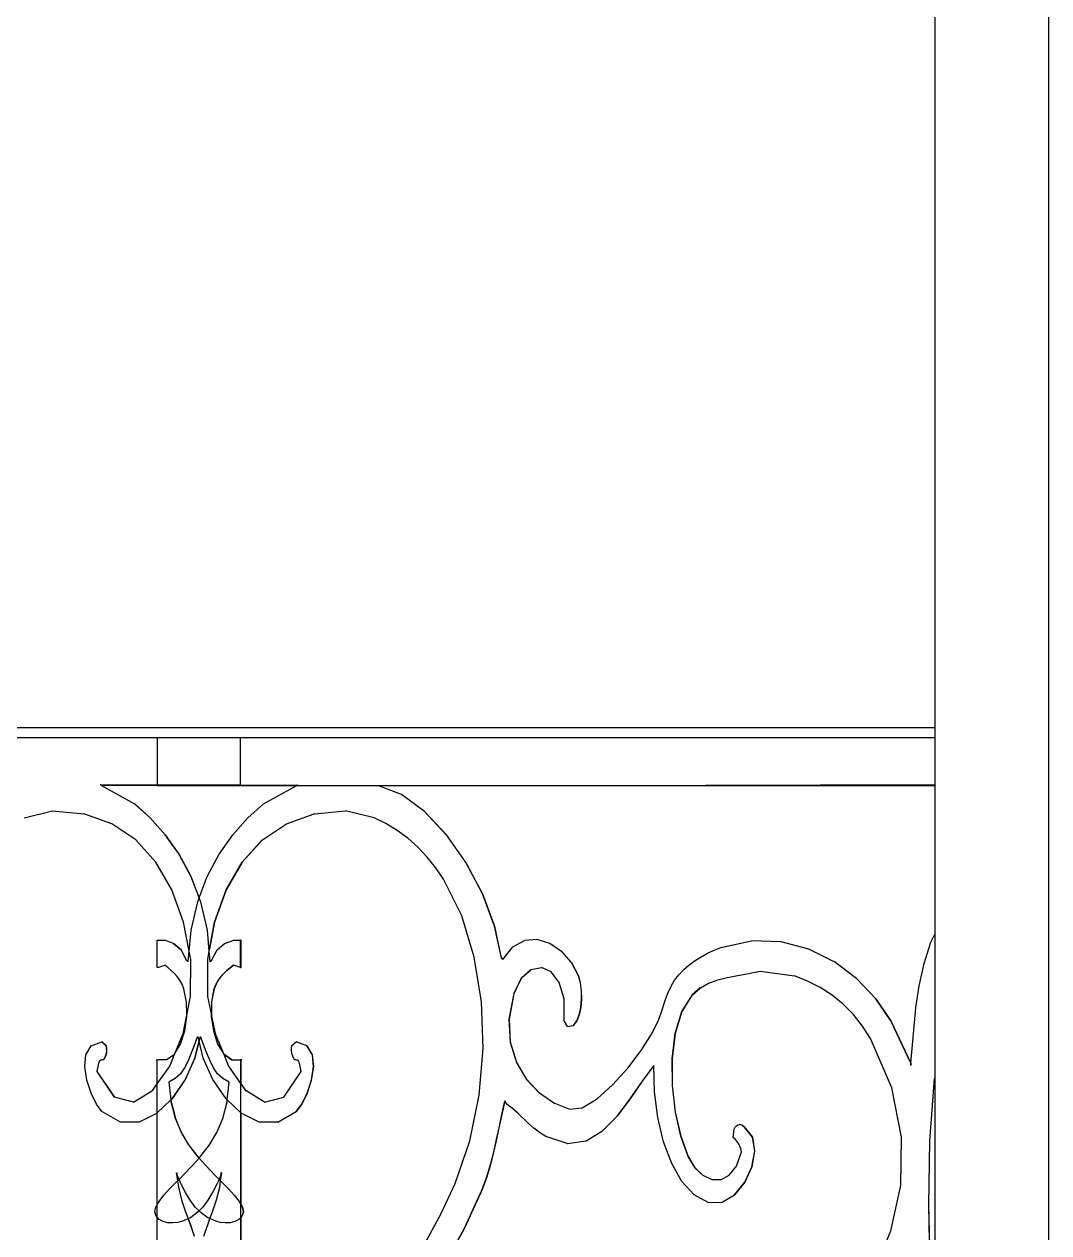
# Model space of a CAD drawing. Header units: inches. Extents: x -343 to 13887, y -13069 to -746.
# Drawn here: x 2803.54 to 2821.55, y -9206.04 to -9184.8 of the extents above; entities that cross this region are included whole.
import ezdxf

# ---------------------------------------------------------------- set-up
doc = ezdxf.new("R2010")
doc.units = ezdxf.units.IN
doc.header["$LTSCALE"] = 17
doc.header["$MEASUREMENT"] = 0
doc.layers.add('OUTLINE', color=1, linetype='Continuous', lineweight=25)

msp = doc.modelspace()

# ---------------------------------------------------------------- linework, layer by layer
for p, q in [((2785.555, -9197.338), (2805.876, -9197.338)), ((2805.876, -9197.338), (2805.876, -9198.172)), ((2805.876, -9197.338), (2819.555, -9197.338)), ((2807.342, -9198.172), (2807.342, -9197.338)), ((2804.878, -9198.168), (2804.875, -9198.168)), ((2804.894, -9198.178), (2804.878, -9198.168)), ((2805.876, -9198.172), (2804.878, -9198.168)), ((2804.897, -9198.178), (2804.894, -9198.178)), ((2804.897, -9198.178), (2805.479, -9198.5)), ((2805.876, -9198.178), (2804.897, -9198.178)), ((2805.876, -9198.172), (2805.876, -9198.178)), ((2806.613, -9198.175), (2805.876, -9198.172)), ((2805.885, -9198.178), (2805.876, -9198.178)), ((2805.885, -9198.178), (2806.613, -9198.175)), ((2805.885, -9198.178), (2807.342, -9198.178)), ((2807.342, -9198.172), (2806.613, -9198.175)), ((2807.342, -9198.178), (2806.613, -9198.175)), ((2807.342, -9198.172), (2807.35, -9198.172)), ((2807.342, -9198.178), (2807.342, -9198.172)), ((2807.342, -9198.178), (2807.35, -9198.178)), ((2807.35, -9198.172), (2808.349, -9198.168)), ((2807.35, -9198.172), (2807.35, -9198.178)), ((2807.35, -9198.178), (2808.33, -9198.178)), ((2807.745, -9198.5), (2808.33, -9198.178)), ((2808.33, -9198.178), (2808.349, -9198.168)), ((2808.33, -9198.178), (2815.516, -9198.178)), ((2809.765, -9198.188), (2809.762, -9198.188)), ((2809.765, -9198.188), (2815.516, -9198.178)), ((2810.169, -9198.34), (2809.765, -9198.188)), ((2815.519, -9198.178), (2815.516, -9198.178)), ((2819.555, -9198.171), (2815.519, -9198.178)), ((2815.519, -9198.178), (2819.555, -9198.178)), ((2805.479, -9198.5), (2805.752, -9198.75)), ((2805.482, -9198.5), (2805.479, -9198.5)), ((2805.755, -9198.75), (2805.482, -9198.5)), ((2807.471, -9198.75), (2807.745, -9198.5)), ((2810.169, -9198.34), (2810.172, -9198.34)), ((2810.574, -9198.636), (2810.172, -9198.34)), ((2803.538, -9198.748), (2803.535, -9198.748)), ((2803.538, -9198.748), (2804.036, -9198.624)), ((2804.036, -9198.624), (2804.587, -9198.678)), ((2805.076, -9198.852), (2804.587, -9198.678)), ((2805.752, -9198.75), (2806.016, -9199.045)), ((2805.755, -9198.75), (2805.752, -9198.75)), ((2806.018, -9199.045), (2805.755, -9198.75)), ((2807.208, -9199.045), (2807.471, -9198.75)), ((2808.15, -9198.852), (2808.637, -9198.678)), ((2808.64, -9198.678), (2808.637, -9198.678)), ((2808.64, -9198.678), (2809.188, -9198.624)), ((2809.689, -9198.748), (2809.188, -9198.624)), ((2809.896, -9198.85), (2809.689, -9198.748)), ((2810.574, -9198.636), (2810.577, -9198.636)), ((2810.574, -9198.636), (2810.959, -9199.047)), ((2810.962, -9199.047), (2810.577, -9198.636)), ((2805.5, -9199.137), (2805.076, -9198.852)), ((2807.726, -9199.137), (2808.147, -9198.852)), ((2808.147, -9198.852), (2808.15, -9198.852)), ((2810.094, -9198.97), (2809.896, -9198.85)), ((2805.854, -9199.527), (2805.5, -9199.137)), ((2806.016, -9199.045), (2806.258, -9199.388)), ((2806.018, -9199.045), (2806.016, -9199.045)), ((2806.26, -9199.388), (2806.018, -9199.045)), ((2806.966, -9199.388), (2807.208, -9199.045)), ((2807.724, -9199.137), (2807.369, -9199.527)), ((2807.372, -9199.527), (2807.726, -9199.137)), ((2807.724, -9199.137), (2807.726, -9199.137)), ((2810.281, -9199.109), (2810.094, -9198.97)), ((2810.458, -9199.266), (2810.281, -9199.109)), ((2810.959, -9199.047), (2810.962, -9199.047)), ((2810.959, -9199.047), (2811.305, -9199.541)), ((2811.308, -9199.541), (2810.962, -9199.047)), ((2806.258, -9199.388), (2806.468, -9199.78)), ((2806.26, -9199.388), (2806.258, -9199.388)), ((2806.471, -9199.78), (2806.26, -9199.388)), ((2806.756, -9199.78), (2806.966, -9199.388)), ((2810.622, -9199.438), (2810.458, -9199.266)), ((2806.136, -9200.012), (2805.854, -9199.527)), ((2807.369, -9199.527), (2807.088, -9200.012)), ((2807.09, -9200.012), (2807.372, -9199.527)), ((2807.369, -9199.527), (2807.372, -9199.527)), ((2810.774, -9199.625), (2810.622, -9199.438)), ((2811.305, -9199.541), (2811.594, -9200.087)), ((2811.305, -9199.541), (2811.308, -9199.541)), ((2811.596, -9200.087), (2811.308, -9199.541)), ((2806.471, -9199.78), (2806.468, -9199.78)), ((2806.468, -9199.78), (2806.612, -9200.16)), ((2806.613, -9200.157), (2806.471, -9199.78)), ((2806.613, -9200.157), (2806.756, -9199.78)), ((2810.911, -9199.827), (2810.774, -9199.625)), ((2806.341, -9200.585), (2806.136, -9200.012)), ((2807.088, -9200.012), (2806.883, -9200.585)), ((2806.886, -9200.585), (2807.09, -9200.012)), ((2807.088, -9200.012), (2807.09, -9200.012)), ((2811.23, -9200.469), (2810.911, -9199.827)), ((2806.472, -9200.723), (2806.588, -9200.224)), ((2806.588, -9200.224), (2806.612, -9200.16)), ((2806.612, -9200.16), (2806.613, -9200.157)), ((2806.612, -9200.16), (2806.636, -9200.224)), ((2806.636, -9200.224), (2806.752, -9200.723)), ((2811.594, -9200.087), (2811.807, -9200.656)), ((2811.594, -9200.087), (2811.596, -9200.087)), ((2811.81, -9200.656), (2811.596, -9200.087)), ((2806.437, -9201.09), (2806.341, -9200.585)), ((2806.883, -9200.585), (2806.788, -9201.08)), ((2806.789, -9201.09), (2806.886, -9200.585)), ((2806.883, -9200.585), (2806.886, -9200.585)), ((2811.452, -9201.196), (2811.23, -9200.469)), ((2811.807, -9200.656), (2811.81, -9200.656)), ((2811.807, -9200.656), (2811.927, -9201.216)), ((2811.93, -9201.216), (2811.81, -9200.656)), ((2806.437, -9201.09), (2806.472, -9200.723)), ((2806.752, -9200.723), (2806.786, -9201.09)), ((2819.48, -9200.933), (2819.555, -9200.781)), ((2805.876, -9200.897), (2805.885, -9200.897)), ((2805.876, -9201.38), (2805.876, -9200.897)), ((2805.885, -9200.897), (2806.002, -9200.9)), ((2806.002, -9200.9), (2806.005, -9200.9)), ((2806.162, -9200.955), (2806.005, -9200.9)), ((2806.162, -9200.955), (2806.164, -9200.955)), ((2806.162, -9200.955), (2806.295, -9201.072)), ((2806.298, -9201.072), (2806.164, -9200.955)), ((2806.295, -9201.072), (2806.298, -9201.072)), ((2806.295, -9201.072), (2806.39, -9201.258)), ((2806.393, -9201.258), (2806.298, -9201.072)), ((2806.42, -9201.277), (2806.437, -9201.09)), ((2806.465, -9201.237), (2806.437, -9201.09)), ((2806.786, -9201.09), (2806.758, -9201.237)), ((2806.788, -9201.08), (2806.786, -9201.09)), ((2806.786, -9201.09), (2806.804, -9201.278)), ((2806.789, -9201.09), (2806.788, -9201.08)), ((2806.807, -9201.277), (2806.789, -9201.09)), ((2806.833, -9201.258), (2806.929, -9201.072)), ((2806.929, -9201.072), (2807.062, -9200.955)), ((2807.062, -9200.955), (2807.221, -9200.9)), ((2807.221, -9200.9), (2807.341, -9200.897)), ((2807.35, -9200.897), (2807.341, -9200.897)), ((2807.342, -9201.378), (2807.341, -9200.897)), ((2807.35, -9201.38), (2807.35, -9200.897)), ((2811.957, -9201.236), (2812.127, -9201.014)), ((2812.127, -9201.014), (2812.333, -9200.903)), ((2812.559, -9200.89), (2812.333, -9200.903)), ((2812.781, -9200.96), (2812.559, -9200.89)), ((2812.781, -9200.96), (2812.783, -9200.96)), ((2812.988, -9201.099), (2812.783, -9200.96)), ((2815.553, -9201.129), (2815.668, -9201.075)), ((2815.668, -9201.075), (2815.785, -9201.03)), ((2815.785, -9201.03), (2816.325, -9200.911)), ((2816.325, -9200.911), (2816.328, -9200.911)), ((2816.844, -9200.926), (2816.328, -9200.911)), ((2816.844, -9200.926), (2816.847, -9200.926)), ((2817.333, -9201.056), (2816.847, -9200.926)), ((2817.333, -9201.056), (2817.336, -9201.056)), ((2817.781, -9201.281), (2817.336, -9201.056)), ((2819.361, -9201.307), (2819.48, -9200.933)), ((2806.39, -9201.258), (2806.393, -9201.258)), ((2806.42, -9201.277), (2806.393, -9201.258)), ((2806.42, -9201.278), (2806.42, -9201.277)), ((2806.464, -9201.888), (2806.465, -9201.237)), ((2806.758, -9201.237), (2806.76, -9201.888)), ((2806.804, -9201.278), (2806.807, -9201.277)), ((2806.807, -9201.277), (2806.833, -9201.258)), ((2811.577, -9201.983), (2811.452, -9201.196)), ((2811.927, -9201.216), (2811.93, -9201.216)), ((2811.957, -9201.236), (2811.93, -9201.216)), ((2811.93, -9201.216), (2811.956, -9201.237)), ((2811.956, -9201.237), (2811.957, -9201.236)), ((2812.988, -9201.099), (2812.991, -9201.099)), ((2812.988, -9201.099), (2813.161, -9201.293)), ((2813.164, -9201.293), (2812.991, -9201.099)), ((2813.161, -9201.293), (2813.164, -9201.293)), ((2813.161, -9201.293), (2813.282, -9201.527)), ((2813.284, -9201.527), (2813.164, -9201.293)), ((2815.232, -9201.335), (2815.334, -9201.259)), ((2815.334, -9201.259), (2815.441, -9201.19)), ((2815.441, -9201.19), (2815.553, -9201.129)), ((2817.781, -9201.281), (2817.783, -9201.281)), ((2818.177, -9201.579), (2817.783, -9201.281)), ((2805.885, -9201.378), (2805.876, -9201.38)), ((2805.885, -9201.378), (2806.008, -9201.341)), ((2806.067, -9201.388), (2806.008, -9201.341)), ((2806.124, -9201.435), (2806.067, -9201.388)), ((2806.178, -9201.485), (2806.124, -9201.435)), ((2806.228, -9201.539), (2806.178, -9201.485)), ((2807.045, -9201.485), (2806.995, -9201.539)), ((2806.998, -9201.539), (2807.048, -9201.485)), ((2807.099, -9201.435), (2807.045, -9201.485)), ((2807.048, -9201.485), (2807.045, -9201.485)), ((2807.048, -9201.485), (2807.102, -9201.435)), ((2807.157, -9201.388), (2807.099, -9201.435)), ((2807.102, -9201.435), (2807.099, -9201.435)), ((2807.102, -9201.435), (2807.159, -9201.388)), ((2807.216, -9201.341), (2807.157, -9201.388)), ((2807.159, -9201.388), (2807.157, -9201.388)), ((2807.159, -9201.388), (2807.218, -9201.341)), ((2807.218, -9201.341), (2807.216, -9201.341)), ((2807.342, -9201.378), (2807.218, -9201.341)), ((2807.342, -9201.378), (2807.35, -9201.38)), ((2812.448, -9201.412), (2812.279, -9201.564)), ((2812.282, -9201.564), (2812.451, -9201.412)), ((2812.448, -9201.412), (2812.451, -9201.412)), ((2812.451, -9201.412), (2812.633, -9201.378)), ((2812.806, -9201.455), (2812.633, -9201.378)), ((2812.947, -9201.641), (2812.806, -9201.455)), ((2814.972, -9201.604), (2815.049, -9201.507)), ((2815.049, -9201.507), (2815.137, -9201.417)), ((2815.137, -9201.417), (2815.232, -9201.335)), ((2816.084, -9201.521), (2816.273, -9201.487)), ((2816.276, -9201.487), (2816.273, -9201.487)), ((2816.276, -9201.487), (2816.477, -9201.444)), ((2816.477, -9201.444), (2817.081, -9201.527)), ((2819.276, -9201.702), (2819.361, -9201.307)), ((2806.274, -9201.6), (2806.228, -9201.539)), ((2806.313, -9201.672), (2806.274, -9201.6)), ((2806.346, -9201.755), (2806.313, -9201.672)), ((2806.911, -9201.672), (2806.878, -9201.755)), ((2806.88, -9201.755), (2806.913, -9201.672)), ((2806.95, -9201.6), (2806.911, -9201.672)), ((2806.913, -9201.672), (2806.911, -9201.672)), ((2806.913, -9201.672), (2806.953, -9201.6)), ((2806.995, -9201.539), (2806.95, -9201.6)), ((2806.953, -9201.6), (2806.95, -9201.6)), ((2806.953, -9201.6), (2806.998, -9201.539)), ((2806.998, -9201.539), (2806.995, -9201.539)), ((2812.279, -9201.564), (2812.148, -9201.838)), ((2812.151, -9201.838), (2812.282, -9201.564)), ((2812.279, -9201.564), (2812.282, -9201.564)), ((2813.03, -9201.929), (2812.947, -9201.641)), ((2813.282, -9201.527), (2813.284, -9201.527)), ((2813.282, -9201.527), (2813.315, -9201.652)), ((2813.318, -9201.652), (2813.284, -9201.527)), ((2813.315, -9201.652), (2813.318, -9201.652)), ((2813.315, -9201.652), (2813.333, -9201.792)), ((2813.336, -9201.792), (2813.318, -9201.652)), ((2814.86, -9201.821), (2814.911, -9201.709)), ((2814.911, -9201.709), (2814.972, -9201.604)), ((2815.427, -9201.738), (2815.573, -9201.653)), ((2815.573, -9201.653), (2815.576, -9201.653)), ((2815.576, -9201.653), (2815.732, -9201.594)), ((2815.732, -9201.594), (2815.734, -9201.594)), ((2815.734, -9201.594), (2815.901, -9201.553)), ((2815.901, -9201.553), (2815.904, -9201.553)), ((2815.904, -9201.553), (2816.081, -9201.521)), ((2816.081, -9201.521), (2816.084, -9201.521)), ((2817.311, -9201.617), (2817.081, -9201.527)), ((2817.533, -9201.731), (2817.311, -9201.617)), ((2818.177, -9201.579), (2818.18, -9201.579)), ((2818.177, -9201.579), (2818.511, -9201.93)), ((2818.514, -9201.93), (2818.18, -9201.579)), ((2819.216, -9202.087), (2819.276, -9201.702)), ((2806.392, -9201.985), (2806.346, -9201.755)), ((2806.396, -9202.217), (2806.464, -9201.888)), ((2806.76, -9201.888), (2806.828, -9202.217)), ((2806.878, -9201.755), (2806.832, -9201.985)), ((2806.835, -9201.985), (2806.88, -9201.755)), ((2806.88, -9201.755), (2806.878, -9201.755)), ((2812.148, -9201.838), (2812.063, -9202.287)), ((2812.066, -9202.287), (2812.151, -9201.838)), ((2812.148, -9201.838), (2812.151, -9201.838)), ((2813.031, -9202.315), (2813.03, -9201.929)), ((2813.336, -9201.938), (2813.323, -9202.08)), ((2813.326, -9202.08), (2813.339, -9201.938)), ((2813.333, -9201.792), (2813.336, -9201.792)), ((2813.333, -9201.792), (2813.336, -9201.938)), ((2813.339, -9201.938), (2813.336, -9201.792)), ((2813.336, -9201.938), (2813.339, -9201.938)), ((2814.731, -9202.197), (2814.817, -9201.94)), ((2814.817, -9201.94), (2814.86, -9201.821)), ((2815.284, -9201.859), (2815.099, -9202.152)), ((2815.101, -9202.152), (2815.287, -9201.859)), ((2815.424, -9201.738), (2815.284, -9201.859)), ((2815.284, -9201.859), (2815.287, -9201.859)), ((2815.287, -9201.859), (2815.427, -9201.738)), ((2815.424, -9201.738), (2815.427, -9201.738)), ((2817.743, -9201.868), (2817.533, -9201.731)), ((2817.939, -9202.027), (2817.743, -9201.868)), ((2818.511, -9201.93), (2818.514, -9201.93)), ((2818.511, -9201.93), (2818.774, -9202.315)), ((2818.777, -9202.315), (2818.514, -9201.93)), ((2806.396, -9202.217), (2806.392, -9201.985)), ((2806.832, -9201.985), (2806.828, -9202.204)), ((2806.831, -9202.217), (2806.835, -9201.985)), ((2806.835, -9201.985), (2806.832, -9201.985)), ((2811.606, -9202.801), (2811.577, -9201.983)), ((2813.323, -9202.08), (2813.296, -9202.211)), ((2813.298, -9202.211), (2813.326, -9202.08)), ((2813.323, -9202.08), (2813.326, -9202.08)), ((2815.099, -9202.152), (2814.983, -9202.537)), ((2814.986, -9202.537), (2815.101, -9202.152)), ((2815.099, -9202.152), (2815.101, -9202.152)), ((2818.119, -9202.208), (2817.939, -9202.027)), ((2819.131, -9203.062), (2819.216, -9202.087)), ((2806.33, -9202.537), (2806.396, -9202.217)), ((2806.361, -9202.495), (2806.396, -9202.24)), ((2806.396, -9202.24), (2806.396, -9202.217)), ((2806.828, -9202.217), (2806.827, -9202.24)), ((2806.827, -9202.24), (2806.863, -9202.495)), ((2806.831, -9202.217), (2806.828, -9202.204)), ((2806.828, -9202.204), (2806.828, -9202.217)), ((2806.828, -9202.217), (2806.83, -9202.23)), ((2806.83, -9202.23), (2806.831, -9202.217)), ((2806.83, -9202.23), (2806.894, -9202.537)), ((2806.897, -9202.537), (2806.831, -9202.217)), ((2812.063, -9202.287), (2812.085, -9202.692)), ((2812.063, -9202.287), (2812.066, -9202.287)), ((2812.088, -9202.692), (2812.066, -9202.287)), ((2813.09, -9202.419), (2813.031, -9202.315)), ((2813.252, -9202.32), (2813.193, -9202.398)), ((2813.196, -9202.398), (2813.255, -9202.32)), ((2813.296, -9202.211), (2813.252, -9202.32)), ((2813.252, -9202.32), (2813.255, -9202.32)), ((2813.255, -9202.32), (2813.298, -9202.211)), ((2813.296, -9202.211), (2813.298, -9202.211)), ((2814.57, -9202.554), (2814.681, -9202.336)), ((2814.681, -9202.336), (2814.731, -9202.197)), ((2818.281, -9202.408), (2818.119, -9202.208)), ((2818.774, -9202.315), (2819.128, -9203.062)), ((2818.774, -9202.315), (2818.777, -9202.315)), ((2819.131, -9203.062), (2818.777, -9202.315)), ((2806.185, -9202.893), (2806.33, -9202.537)), ((2806.288, -9202.725), (2806.361, -9202.495)), ((2806.863, -9202.495), (2806.936, -9202.725)), ((2806.894, -9202.537), (2806.897, -9202.537)), ((2806.894, -9202.537), (2807.033, -9202.88)), ((2807.042, -9202.893), (2806.897, -9202.537)), ((2813.09, -9202.419), (2813.093, -9202.419)), ((2813.093, -9202.419), (2813.193, -9202.398)), ((2813.193, -9202.398), (2813.196, -9202.398)), ((2814.386, -9202.837), (2814.57, -9202.554)), ((2814.983, -9202.537), (2814.93, -9202.983)), ((2814.933, -9202.983), (2814.986, -9202.537)), ((2814.983, -9202.537), (2814.986, -9202.537)), ((2818.421, -9202.626), (2818.281, -9202.408)), ((2804.622, -9202.912), (2804.717, -9202.757)), ((2804.717, -9202.757), (2804.904, -9202.689)), ((2804.907, -9202.689), (2804.904, -9202.689)), ((2804.904, -9202.689), (2804.905, -9202.689)), ((2804.907, -9202.689), (2804.905, -9202.689)), ((2804.905, -9202.689), (2804.978, -9202.751)), ((2804.981, -9202.751), (2804.907, -9202.689)), ((2804.981, -9202.751), (2804.978, -9202.751)), ((2804.978, -9202.751), (2804.984, -9202.803)), ((2804.987, -9202.803), (2804.981, -9202.751)), ((2806.185, -9202.893), (2806.288, -9202.725)), ((2806.525, -9202.749), (2806.472, -9202.888)), ((2806.581, -9202.606), (2806.525, -9202.749)), ((2806.612, -9202.669), (2806.536, -9202.976)), ((2806.539, -9202.976), (2806.613, -9202.675)), ((2806.596, -9202.606), (2806.581, -9202.606)), ((2806.612, -9202.669), (2806.596, -9202.606)), ((2806.627, -9202.606), (2806.612, -9202.669)), ((2806.613, -9202.675), (2806.612, -9202.669)), ((2806.687, -9202.976), (2806.613, -9202.675)), ((2806.642, -9202.606), (2806.627, -9202.606)), ((2806.698, -9202.749), (2806.642, -9202.606)), ((2806.751, -9202.888), (2806.698, -9202.749)), ((2806.936, -9202.725), (2807.039, -9202.893)), ((2808.24, -9202.803), (2808.245, -9202.751)), ((2808.245, -9202.751), (2808.319, -9202.689)), ((2808.319, -9202.689), (2808.322, -9202.689)), ((2808.322, -9202.689), (2808.321, -9202.689)), ((2808.506, -9202.757), (2808.322, -9202.689)), ((2808.506, -9202.757), (2808.601, -9202.912)), ((2808.506, -9202.757), (2808.509, -9202.757)), ((2808.604, -9202.912), (2808.509, -9202.757)), ((2812.085, -9202.692), (2812.088, -9202.692)), ((2812.085, -9202.692), (2812.194, -9203.048)), ((2812.197, -9203.048), (2812.088, -9202.692)), ((2818.795, -9203.492), (2818.421, -9202.626)), ((2804.602, -9203.122), (2804.622, -9202.912)), ((2804.908, -9203.003), (2804.893, -9203.006)), ((2804.91, -9203.003), (2804.908, -9203.003)), ((2804.934, -9203), (2804.91, -9203.003)), ((2804.951, -9202.966), (2804.934, -9203)), ((2804.937, -9203), (2804.934, -9203)), ((2804.937, -9203), (2804.954, -9202.966)), ((2804.966, -9202.936), (2804.951, -9202.966)), ((2804.954, -9202.966), (2804.951, -9202.966)), ((2804.954, -9202.966), (2804.968, -9202.936)), ((2804.976, -9202.908), (2804.966, -9202.936)), ((2804.968, -9202.936), (2804.966, -9202.936)), ((2804.968, -9202.936), (2804.979, -9202.908)), ((2804.983, -9202.879), (2804.976, -9202.908)), ((2804.979, -9202.908), (2804.976, -9202.908)), ((2804.979, -9202.908), (2804.986, -9202.879)), ((2804.985, -9202.844), (2804.983, -9202.879)), ((2804.986, -9202.879), (2804.983, -9202.879)), ((2804.987, -9202.803), (2804.984, -9202.803)), ((2804.984, -9202.803), (2804.985, -9202.844)), ((2804.988, -9202.844), (2804.985, -9202.844)), ((2804.986, -9202.879), (2804.988, -9202.844)), ((2804.988, -9202.844), (2804.987, -9202.803)), ((2805.86, -9203), (2805.863, -9203)), ((2805.863, -9203), (2805.876, -9203)), ((2805.876, -9203), (2805.885, -9203)), ((2805.876, -9203.424), (2805.876, -9203)), ((2806.036, -9203.003), (2805.885, -9203)), ((2806.036, -9203.003), (2806.179, -9202.903)), ((2806.096, -9203.112), (2806.185, -9202.893)), ((2806.179, -9202.903), (2806.185, -9202.893)), ((2806.536, -9202.976), (2806.368, -9203.349)), ((2806.371, -9203.349), (2806.539, -9202.976)), ((2806.472, -9202.888), (2806.418, -9203.02)), ((2806.539, -9202.976), (2806.536, -9202.976)), ((2806.855, -9203.349), (2806.687, -9202.976)), ((2806.805, -9203.02), (2806.751, -9202.888)), ((2807.042, -9202.893), (2807.033, -9202.88)), ((2807.033, -9202.88), (2807.039, -9202.893)), ((2807.039, -9202.893), (2807.128, -9203.112)), ((2807.039, -9202.893), (2807.045, -9202.903)), ((2807.047, -9202.903), (2807.042, -9202.893)), ((2807.045, -9202.903), (2807.042, -9202.893)), ((2807.047, -9202.903), (2807.045, -9202.903)), ((2807.046, -9202.903), (2807.045, -9202.903)), ((2807.046, -9202.903), (2807.188, -9203.003)), ((2807.188, -9203.003), (2807.047, -9202.903)), ((2807.188, -9203.003), (2807.342, -9203)), ((2807.35, -9203), (2807.342, -9203)), ((2807.342, -9203), (2807.342, -9203.411)), ((2807.364, -9203), (2807.35, -9203)), ((2807.35, -9203.424), (2807.35, -9203)), ((2807.366, -9203), (2807.364, -9203)), ((2808.238, -9202.844), (2808.24, -9202.803)), ((2808.241, -9202.879), (2808.238, -9202.844)), ((2808.247, -9202.908), (2808.241, -9202.879)), ((2808.258, -9202.936), (2808.247, -9202.908)), ((2808.272, -9202.966), (2808.258, -9202.936)), ((2808.29, -9203), (2808.272, -9202.966)), ((2808.316, -9203.003), (2808.29, -9203)), ((2808.334, -9203.006), (2808.316, -9203.003)), ((2808.601, -9202.912), (2808.622, -9203.122)), ((2808.601, -9202.912), (2808.604, -9202.912)), ((2808.625, -9203.122), (2808.604, -9202.912)), ((2811.538, -9203.624), (2811.606, -9202.801)), ((2814.151, -9203.147), (2814.386, -9202.837)), ((2814.93, -9202.983), (2814.933, -9202.983)), ((2814.93, -9202.983), (2814.934, -9203.455)), ((2814.937, -9203.455), (2814.933, -9202.983)), ((2804.637, -9203.358), (2804.602, -9203.122)), ((2804.846, -9203.062), (2804.816, -9203.207)), ((2804.816, -9203.207), (2805.122, -9203.66)), ((2804.819, -9203.207), (2804.816, -9203.207)), ((2804.819, -9203.207), (2804.848, -9203.062)), ((2805.125, -9203.66), (2804.819, -9203.207)), ((2804.856, -9203.038), (2804.846, -9203.062)), ((2804.848, -9203.062), (2804.846, -9203.062)), ((2804.848, -9203.062), (2804.859, -9203.038)), ((2804.864, -9203.023), (2804.856, -9203.038)), ((2804.859, -9203.038), (2804.856, -9203.038)), ((2804.859, -9203.038), (2804.867, -9203.023)), ((2804.87, -9203.013), (2804.864, -9203.023)), ((2804.867, -9203.023), (2804.864, -9203.023)), ((2804.867, -9203.023), (2804.873, -9203.013)), ((2804.873, -9203.013), (2804.87, -9203.013)), ((2804.878, -9203.008), (2804.873, -9203.013)), ((2804.881, -9203.008), (2804.878, -9203.008)), ((2804.89, -9203.006), (2804.881, -9203.008)), ((2804.893, -9203.006), (2804.89, -9203.006)), ((2805.876, -9203.424), (2806.096, -9203.112)), ((2806.357, -9203.141), (2806.284, -9203.246)), ((2806.418, -9203.02), (2806.357, -9203.141)), ((2806.866, -9203.141), (2806.805, -9203.02)), ((2806.939, -9203.246), (2806.866, -9203.141)), ((2807.128, -9203.112), (2807.342, -9203.416)), ((2808.101, -9203.66), (2808.407, -9203.207)), ((2808.345, -9203.008), (2808.334, -9203.006)), ((2808.353, -9203.013), (2808.345, -9203.008)), ((2808.36, -9203.023), (2808.353, -9203.013)), ((2808.367, -9203.038), (2808.36, -9203.023)), ((2808.378, -9203.062), (2808.367, -9203.038)), ((2808.407, -9203.207), (2808.378, -9203.062)), ((2808.622, -9203.122), (2808.586, -9203.358)), ((2808.589, -9203.358), (2808.625, -9203.122)), ((2808.622, -9203.122), (2808.625, -9203.122)), ((2812.194, -9203.048), (2812.371, -9203.349)), ((2812.194, -9203.048), (2812.197, -9203.048)), ((2812.374, -9203.349), (2812.197, -9203.048)), ((2813.885, -9203.444), (2814.151, -9203.147)), ((2814.607, -9203.103), (2814.405, -9203.377)), ((2814.408, -9203.377), (2814.607, -9203.107)), ((2814.607, -9203.107), (2814.607, -9203.103)), ((2814.62, -9203.565), (2814.607, -9203.107)), ((2819.128, -9203.062), (2819.128, -9203.103)), ((2819.128, -9203.062), (2819.131, -9203.062)), ((2819.128, -9203.103), (2819.131, -9203.071)), ((2819.131, -9203.071), (2819.131, -9203.062)), ((2804.712, -9203.589), (2804.637, -9203.358)), ((2805.795, -9203.539), (2805.876, -9203.424)), ((2805.876, -9203.934), (2805.876, -9203.424)), ((2806.194, -9203.331), (2806.081, -9203.394)), ((2806.081, -9203.394), (2806.116, -9203.706)), ((2806.368, -9203.349), (2806.138, -9203.686)), ((2806.141, -9203.686), (2806.371, -9203.349)), ((2806.284, -9203.246), (2806.194, -9203.331)), ((2806.371, -9203.349), (2806.368, -9203.349)), ((2807.086, -9203.686), (2806.855, -9203.349)), ((2807.03, -9203.331), (2806.939, -9203.246)), ((2807.143, -9203.394), (2807.03, -9203.331)), ((2807.108, -9203.706), (2807.143, -9203.394)), ((2807.35, -9203.424), (2807.342, -9203.411)), ((2807.342, -9203.411), (2807.342, -9203.416)), ((2807.342, -9203.416), (2807.35, -9203.428)), ((2807.342, -9203.416), (2807.342, -9203.928)), ((2807.432, -9203.539), (2807.35, -9203.424)), ((2807.35, -9203.428), (2807.35, -9203.424)), ((2807.35, -9203.428), (2807.429, -9203.539)), ((2808.586, -9203.358), (2808.512, -9203.589)), ((2808.514, -9203.589), (2808.589, -9203.358)), ((2808.586, -9203.358), (2808.589, -9203.358)), ((2812.371, -9203.349), (2812.597, -9203.59)), ((2812.371, -9203.349), (2812.374, -9203.349)), ((2812.6, -9203.59), (2812.374, -9203.349)), ((2814.405, -9203.377), (2814.193, -9203.687)), ((2814.195, -9203.687), (2814.408, -9203.377)), ((2814.405, -9203.377), (2814.408, -9203.377)), ((2819.54, -9203.332), (2819.458, -9204.43)), ((2819.461, -9204.43), (2819.543, -9203.332)), ((2804.807, -9203.784), (2804.712, -9203.589)), ((2805.459, -9203.746), (2805.795, -9203.539)), ((2807.429, -9203.539), (2807.432, -9203.539)), ((2807.764, -9203.746), (2807.432, -9203.539)), ((2808.512, -9203.589), (2808.417, -9203.784)), ((2808.42, -9203.784), (2808.514, -9203.589)), ((2808.512, -9203.589), (2808.514, -9203.589)), ((2811.375, -9204.425), (2811.538, -9203.624)), ((2812.597, -9203.59), (2812.6, -9203.59)), ((2812.853, -9203.766), (2812.6, -9203.59)), ((2813.61, -9203.69), (2813.885, -9203.444)), ((2814.679, -9204.018), (2814.62, -9203.565)), ((2814.934, -9203.455), (2814.937, -9203.455)), ((2814.934, -9203.455), (2814.987, -9203.92)), ((2814.989, -9203.92), (2814.937, -9203.455)), ((2818.964, -9204.361), (2818.795, -9203.492)), ((2804.904, -9203.912), (2804.807, -9203.784)), ((2805.125, -9203.66), (2805.122, -9203.66)), ((2805.459, -9203.746), (2805.125, -9203.66)), ((2806.116, -9203.706), (2805.876, -9203.934)), ((2806.119, -9203.704), (2806.116, -9203.706)), ((2806.116, -9203.709), (2806.119, -9203.706)), ((2806.116, -9203.706), (2806.116, -9203.709)), ((2806.116, -9203.709), (2806.12, -9203.739)), ((2806.119, -9203.706), (2806.141, -9203.686)), ((2806.138, -9203.686), (2806.119, -9203.704)), ((2806.119, -9203.706), (2806.119, -9203.704)), ((2806.123, -9203.739), (2806.119, -9203.706)), ((2806.12, -9203.739), (2806.123, -9203.739)), ((2806.12, -9203.739), (2806.195, -9204.032)), ((2806.197, -9204.032), (2806.123, -9203.739)), ((2806.141, -9203.686), (2806.138, -9203.686)), ((2807.029, -9204.032), (2807.104, -9203.739)), ((2807.108, -9203.706), (2807.086, -9203.686)), ((2807.104, -9203.739), (2807.108, -9203.706)), ((2807.342, -9203.928), (2807.108, -9203.706)), ((2807.764, -9203.746), (2808.101, -9203.66)), ((2808.417, -9203.784), (2808.319, -9203.912)), ((2808.322, -9203.912), (2808.42, -9203.784)), ((2808.417, -9203.784), (2808.42, -9203.784)), ((2811.986, -9203.726), (2811.934, -9203.963)), ((2811.937, -9203.963), (2811.988, -9203.729)), ((2811.988, -9203.729), (2811.986, -9203.726)), ((2812.03, -9203.788), (2811.988, -9203.729)), ((2812.125, -9203.86), (2812.03, -9203.788)), ((2812.853, -9203.766), (2812.856, -9203.766)), ((2813.12, -9203.871), (2812.856, -9203.766)), ((2813.12, -9203.871), (2813.348, -9203.845)), ((2813.348, -9203.845), (2813.61, -9203.69)), ((2814.193, -9203.687), (2813.962, -9203.993)), ((2813.965, -9203.993), (2814.195, -9203.687)), ((2814.193, -9203.687), (2814.195, -9203.687)), ((2805.229, -9204.099), (2804.904, -9203.912)), ((2805.861, -9203.948), (2805.556, -9204.099)), ((2805.876, -9203.934), (2805.861, -9203.948)), ((2805.864, -9203.948), (2805.861, -9203.948)), ((2805.864, -9203.948), (2805.876, -9203.936)), ((2805.876, -9203.936), (2805.876, -9203.934)), ((2805.876, -9205.547), (2805.876, -9203.936)), ((2806.195, -9204.032), (2806.299, -9204.281)), ((2806.195, -9204.032), (2806.197, -9204.032)), ((2806.302, -9204.281), (2806.197, -9204.032)), ((2806.924, -9204.281), (2807.029, -9204.032)), ((2807.35, -9203.936), (2807.342, -9203.928)), ((2807.342, -9203.928), (2807.342, -9205.532)), ((2807.363, -9203.948), (2807.35, -9203.936)), ((2807.351, -9205.547), (2807.35, -9203.936)), ((2807.671, -9204.099), (2807.363, -9203.948)), ((2807.998, -9204.099), (2808.319, -9203.912)), ((2808.319, -9203.912), (2808.322, -9203.912)), ((2811.934, -9203.963), (2811.885, -9204.197)), ((2811.888, -9204.197), (2811.937, -9203.963)), ((2811.934, -9203.963), (2811.937, -9203.963)), ((2812.218, -9203.942), (2812.125, -9203.86)), ((2812.402, -9204.116), (2812.218, -9203.942)), ((2813.962, -9203.993), (2813.706, -9204.253)), ((2813.708, -9204.253), (2813.965, -9203.993)), ((2813.962, -9203.993), (2813.965, -9203.993)), ((2814.781, -9204.444), (2814.679, -9204.018)), ((2814.987, -9203.92), (2814.989, -9203.92)), ((2814.987, -9203.92), (2815.081, -9204.347)), ((2815.084, -9204.347), (2814.989, -9203.92)), ((2805.232, -9204.099), (2805.229, -9204.099)), ((2805.553, -9204.099), (2805.232, -9204.099)), ((2805.556, -9204.099), (2805.553, -9204.099)), ((2807.998, -9204.099), (2807.671, -9204.099)), ((2811.885, -9204.197), (2811.836, -9204.426)), ((2811.839, -9204.426), (2811.888, -9204.197)), ((2811.885, -9204.197), (2811.888, -9204.197)), ((2812.498, -9204.201), (2812.402, -9204.116)), ((2812.599, -9204.28), (2812.498, -9204.201)), ((2813.419, -9204.427), (2813.706, -9204.253)), ((2813.706, -9204.253), (2813.708, -9204.253)), ((2816.006, -9204.368), (2816.021, -9204.223)), ((2816.021, -9204.223), (2816.039, -9204.188)), ((2816.039, -9204.188), (2816.06, -9204.162)), ((2816.06, -9204.162), (2816.085, -9204.147)), ((2816.085, -9204.147), (2816.111, -9204.142)), ((2816.111, -9204.142), (2816.114, -9204.142)), ((2816.114, -9204.142), (2816.113, -9204.142)), ((2816.14, -9204.146), (2816.114, -9204.142)), ((2816.14, -9204.146), (2816.142, -9204.146)), ((2816.168, -9204.159), (2816.142, -9204.146)), ((2816.168, -9204.159), (2816.171, -9204.159)), ((2816.168, -9204.159), (2816.197, -9204.182)), ((2816.2, -9204.182), (2816.171, -9204.159)), ((2816.197, -9204.182), (2816.2, -9204.182)), ((2816.197, -9204.182), (2816.342, -9204.36)), ((2816.345, -9204.36), (2816.2, -9204.182)), ((2806.299, -9204.281), (2806.302, -9204.281)), ((2806.299, -9204.281), (2806.427, -9204.496)), ((2806.43, -9204.496), (2806.302, -9204.281)), ((2806.796, -9204.496), (2806.924, -9204.281)), ((2811.117, -9205.177), (2811.375, -9204.425)), ((2811.836, -9204.426), (2811.785, -9204.65)), ((2811.788, -9204.65), (2811.839, -9204.426)), ((2811.836, -9204.426), (2811.839, -9204.426)), ((2812.707, -9204.348), (2812.599, -9204.28)), ((2813.086, -9204.472), (2812.707, -9204.348)), ((2813.086, -9204.472), (2813.089, -9204.472)), ((2813.089, -9204.472), (2813.416, -9204.427)), ((2813.416, -9204.427), (2813.419, -9204.427)), ((2814.923, -9204.824), (2814.781, -9204.444)), ((2815.081, -9204.347), (2815.084, -9204.347)), ((2815.081, -9204.347), (2815.211, -9204.7)), ((2815.214, -9204.7), (2815.084, -9204.347)), ((2816.037, -9204.398), (2816.006, -9204.368)), ((2816.064, -9204.425), (2816.037, -9204.398)), ((2816.086, -9204.453), (2816.064, -9204.425)), ((2816.105, -9204.483), (2816.086, -9204.453)), ((2816.122, -9204.519), (2816.105, -9204.483)), ((2816.342, -9204.36), (2816.345, -9204.36)), ((2816.342, -9204.36), (2816.38, -9204.607)), ((2816.383, -9204.607), (2816.345, -9204.36)), ((2818.951, -9205.209), (2818.964, -9204.361)), ((2819.458, -9204.43), (2819.44, -9205.552)), ((2819.443, -9205.552), (2819.461, -9204.43)), ((2819.458, -9204.43), (2819.461, -9204.43)), ((2806.427, -9204.496), (2806.43, -9204.496)), ((2806.427, -9204.496), (2806.573, -9204.687)), ((2806.575, -9204.687), (2806.43, -9204.496)), ((2806.573, -9204.687), (2806.575, -9204.687)), ((2806.573, -9204.687), (2806.612, -9204.731)), ((2806.613, -9204.729), (2806.575, -9204.687)), ((2806.613, -9204.729), (2806.651, -9204.687)), ((2806.651, -9204.687), (2806.796, -9204.496)), ((2811.785, -9204.65), (2811.728, -9204.868)), ((2811.731, -9204.868), (2811.788, -9204.65)), ((2811.785, -9204.65), (2811.788, -9204.65)), ((2815.211, -9204.7), (2815.214, -9204.7)), ((2815.211, -9204.7), (2815.332, -9204.899)), ((2815.335, -9204.899), (2815.214, -9204.7)), ((2816.06, -9204.87), (2816.153, -9204.617)), ((2816.138, -9204.563), (2816.122, -9204.519)), ((2816.153, -9204.617), (2816.138, -9204.563)), ((2816.38, -9204.607), (2816.33, -9204.885)), ((2816.333, -9204.885), (2816.383, -9204.607)), ((2816.38, -9204.607), (2816.383, -9204.607)), ((2806.333, -9205.032), (2806.494, -9204.862)), ((2806.494, -9204.862), (2806.612, -9204.731)), ((2806.612, -9204.731), (2806.613, -9204.729)), ((2806.612, -9204.731), (2806.729, -9204.862)), ((2806.729, -9204.862), (2806.891, -9205.032)), ((2811.728, -9204.868), (2811.664, -9205.079)), ((2811.667, -9205.079), (2811.731, -9204.868)), ((2811.728, -9204.868), (2811.731, -9204.868)), ((2815.102, -9205.141), (2814.923, -9204.824)), ((2815.332, -9204.899), (2815.335, -9204.899)), ((2815.332, -9204.899), (2815.477, -9205.038)), ((2815.479, -9205.038), (2815.335, -9204.899)), ((2815.934, -9205.032), (2816.06, -9204.87)), ((2816.33, -9204.885), (2816.207, -9205.154)), ((2816.209, -9205.154), (2816.333, -9204.885)), ((2816.33, -9204.885), (2816.333, -9204.885)), ((2806.213, -9204.991), (2806.216, -9204.991)), ((2806.213, -9204.991), (2806.233, -9205.131)), ((2806.236, -9205.128), (2806.216, -9204.991)), ((2806.216, -9204.991), (2806.228, -9204.991)), ((2806.228, -9205.032), (2806.228, -9204.991)), ((2806.261, -9205.104), (2806.228, -9205.032)), ((2806.233, -9205.131), (2806.236, -9205.128)), ((2806.236, -9205.128), (2806.261, -9205.104)), ((2806.261, -9205.104), (2806.277, -9205.088)), ((2806.3, -9205.19), (2806.261, -9205.104)), ((2806.277, -9205.088), (2806.333, -9205.032)), ((2806.891, -9205.032), (2806.947, -9205.088)), ((2806.963, -9205.104), (2806.923, -9205.19)), ((2806.947, -9205.088), (2806.963, -9205.104)), ((2806.964, -9205.102), (2806.963, -9205.104)), ((2806.963, -9205.104), (2806.965, -9205.106)), ((2806.995, -9205.032), (2806.964, -9205.102)), ((2806.966, -9205.104), (2806.964, -9205.102)), ((2806.965, -9205.106), (2806.966, -9205.104)), ((2806.965, -9205.106), (2806.99, -9205.131)), ((2806.966, -9205.104), (2806.998, -9205.032)), ((2806.991, -9205.128), (2806.966, -9205.104)), ((2806.99, -9205.131), (2806.991, -9205.128)), ((2806.991, -9205.128), (2807.01, -9204.991)), ((2806.995, -9204.991), (2806.995, -9205.032)), ((2806.998, -9204.991), (2806.995, -9204.991)), ((2806.998, -9205.032), (2806.995, -9205.032)), ((2806.998, -9205.032), (2806.998, -9204.991)), ((2806.998, -9204.991), (2807.01, -9204.991)), ((2811.664, -9205.079), (2811.588, -9205.281)), ((2811.591, -9205.281), (2811.667, -9205.079)), ((2811.664, -9205.079), (2811.667, -9205.079)), ((2815.477, -9205.038), (2815.479, -9205.038)), ((2815.632, -9205.11), (2815.479, -9205.038)), ((2815.632, -9205.11), (2815.635, -9205.11)), ((2815.788, -9205.11), (2815.635, -9205.11)), ((2815.788, -9205.11), (2815.934, -9205.032)), ((2805.994, -9205.382), (2806.093, -9205.272)), ((2806.093, -9205.272), (2806.192, -9205.171)), ((2806.192, -9205.171), (2806.233, -9205.131)), ((2806.233, -9205.131), (2806.248, -9205.238)), ((2806.248, -9205.238), (2806.305, -9205.463)), ((2806.375, -9205.337), (2806.3, -9205.19)), ((2806.456, -9205.471), (2806.375, -9205.337)), ((2806.849, -9205.337), (2806.768, -9205.471)), ((2806.923, -9205.19), (2806.849, -9205.337)), ((2806.918, -9205.463), (2806.975, -9205.238)), ((2806.975, -9205.238), (2806.99, -9205.131)), ((2806.99, -9205.131), (2807.031, -9205.171)), ((2807.031, -9205.171), (2807.13, -9205.272)), ((2807.13, -9205.272), (2807.23, -9205.382)), ((2810.871, -9205.704), (2811.117, -9205.177)), ((2811.588, -9205.281), (2811.277, -9205.96)), ((2811.28, -9205.96), (2811.591, -9205.281)), ((2811.588, -9205.281), (2811.591, -9205.281)), ((2815.317, -9205.375), (2815.102, -9205.141)), ((2816.207, -9205.154), (2816.027, -9205.374)), ((2816.03, -9205.374), (2816.209, -9205.154)), ((2816.207, -9205.154), (2816.209, -9205.154)), ((2818.779, -9206.01), (2818.951, -9205.209)), ((2805.849, -9205.593), (2805.876, -9205.547)), ((2805.876, -9205.547), (2805.908, -9205.492)), ((2805.876, -9205.771), (2805.876, -9205.547)), ((2805.908, -9205.492), (2805.994, -9205.382)), ((2806.305, -9205.463), (2806.376, -9205.675)), ((2806.546, -9205.59), (2806.456, -9205.471)), ((2806.768, -9205.471), (2806.677, -9205.59)), ((2806.847, -9205.675), (2806.918, -9205.463)), ((2807.23, -9205.382), (2807.316, -9205.492)), ((2807.316, -9205.492), (2807.342, -9205.537)), ((2807.351, -9205.547), (2807.342, -9205.532)), ((2807.342, -9205.532), (2807.342, -9205.537)), ((2807.342, -9205.537), (2807.351, -9205.552)), ((2807.342, -9205.537), (2807.342, -9205.777)), ((2807.377, -9205.593), (2807.351, -9205.547)), ((2807.351, -9205.552), (2807.351, -9205.547)), ((2807.351, -9205.552), (2807.374, -9205.593)), ((2815.564, -9205.509), (2815.317, -9205.375)), ((2815.564, -9205.509), (2815.567, -9205.509)), ((2815.567, -9205.509), (2815.807, -9205.506)), ((2815.807, -9205.506), (2815.81, -9205.506)), ((2815.81, -9205.506), (2816.027, -9205.374)), ((2816.027, -9205.374), (2816.03, -9205.374)), ((2819.44, -9205.552), (2819.443, -9205.552)), ((2819.44, -9205.552), (2819.467, -9206.686)), ((2819.469, -9206.686), (2819.443, -9205.552)), ((2805.832, -9205.675), (2805.849, -9205.593)), ((2805.858, -9205.752), (2805.832, -9205.675)), ((2805.876, -9205.771), (2805.858, -9205.752)), ((2806.376, -9205.675), (2806.42, -9205.795)), ((2806.575, -9205.692), (2806.459, -9205.777)), ((2806.612, -9205.655), (2806.546, -9205.59)), ((2806.612, -9205.655), (2806.575, -9205.692)), ((2806.577, -9205.692), (2806.575, -9205.692)), ((2806.577, -9205.692), (2806.613, -9205.657)), ((2806.677, -9205.59), (2806.612, -9205.655)), ((2806.613, -9205.657), (2806.612, -9205.655)), ((2806.649, -9205.692), (2806.613, -9205.657)), ((2806.768, -9205.777), (2806.649, -9205.692)), ((2806.804, -9205.793), (2806.847, -9205.675)), ((2807.366, -9205.752), (2807.351, -9205.768)), ((2807.351, -9205.771), (2807.368, -9205.752)), ((2807.391, -9205.675), (2807.366, -9205.752)), ((2807.366, -9205.752), (2807.368, -9205.752)), ((2807.368, -9205.752), (2807.394, -9205.675)), ((2807.374, -9205.593), (2807.377, -9205.593)), ((2807.374, -9205.593), (2807.391, -9205.675)), ((2807.394, -9205.675), (2807.377, -9205.593)), ((2807.391, -9205.675), (2807.394, -9205.675)), ((2810.599, -9206.202), (2810.871, -9205.704)), ((2805.875, -9208.317), (2805.876, -9205.771)), ((2805.91, -9205.808), (2805.876, -9205.771)), ((2805.981, -9205.846), (2805.91, -9205.808)), ((2806.065, -9205.866), (2805.981, -9205.846)), ((2806.153, -9205.87), (2806.065, -9205.866)), ((2806.24, -9205.862), (2806.153, -9205.87)), ((2806.318, -9205.841), (2806.24, -9205.862)), ((2806.42, -9205.795), (2806.318, -9205.841)), ((2806.42, -9205.795), (2806.422, -9205.792)), ((2806.42, -9205.795), (2806.453, -9205.885)), ((2806.456, -9205.777), (2806.422, -9205.792)), ((2806.456, -9205.885), (2806.422, -9205.792)), ((2806.453, -9205.885), (2806.456, -9205.885)), ((2806.453, -9205.885), (2806.528, -9206.103)), ((2806.459, -9205.777), (2806.456, -9205.777)), ((2806.531, -9206.103), (2806.456, -9205.885)), ((2806.695, -9206.103), (2806.77, -9205.885)), ((2806.804, -9205.793), (2806.768, -9205.777)), ((2806.77, -9205.885), (2806.804, -9205.793)), ((2806.905, -9205.841), (2806.804, -9205.793)), ((2806.984, -9205.862), (2806.905, -9205.841)), ((2807.07, -9205.87), (2806.984, -9205.862)), ((2807.159, -9205.866), (2807.07, -9205.87)), ((2807.242, -9205.846), (2807.159, -9205.866)), ((2807.314, -9205.808), (2807.242, -9205.846)), ((2807.342, -9205.777), (2807.314, -9205.808)), ((2807.351, -9205.768), (2807.342, -9205.777)), ((2807.342, -9205.781), (2807.351, -9205.771)), ((2807.342, -9205.777), (2807.342, -9205.781)), ((2807.342, -9205.781), (2807.343, -9208.512)), ((2807.351, -9205.771), (2807.351, -9205.768)), ((2807.351, -9208.317), (2807.351, -9205.771)), ((2811.277, -9205.96), (2810.928, -9206.6)), ((2810.931, -9206.6), (2811.28, -9205.96)), ((2811.277, -9205.96), (2811.28, -9205.96)), ((2818.473, -9206.741), (2818.779, -9206.01))]:
    msp.add_line(p, q)
at = {"layer": 'OUTLINE'}
for p, q in [((2821.555, -9231.163), (2821.555, -9119.163)), ((2819.555, -9220.496), (2819.555, -9124.179)), ((2785.555, -9197.163), (2819.555, -9197.163)), ((2785.555, -9197.163), (2819.555, -9197.163))]:
    msp.add_line(p, q, dxfattribs=at)

doc.saveas('drawing.dxf')
